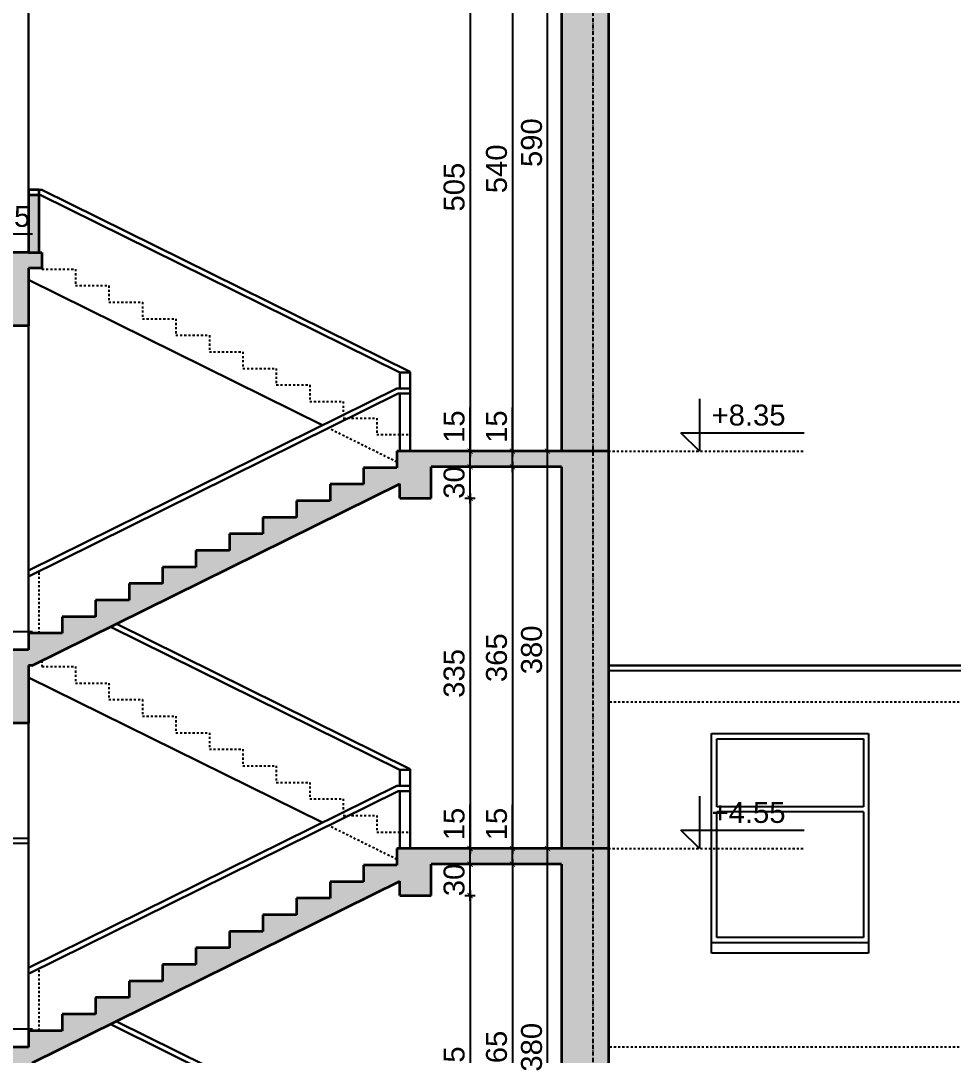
# Model space of a CAD drawing. Header units: inches. Extents: x -72385 to 39588, y -6525 to 66685.
# Drawn here: x 32050 to 32941, y 23883 to 24873 of the extents above; entities that cross this region are included whole.
import ezdxf

# ---------------------------------------------------------------- set-up
doc = ezdxf.new("R2010")
doc.units = ezdxf.units.IN
doc.header["$MEASUREMENT"] = 0
doc.linetypes.add('DashDot', pattern=[0.6, 0.4, -0.1, 0, -0.1])
doc.linetypes.add('Hidden', pattern=[0.4, 0.2, -0.2])
for name, color, linetype, lineweight in [('Надписи коти вътрешни', 252, 'Continuous', 25), ('Надписи нива', 252, 'Continuous', 25), ('Оси', 252, 'DashDot', 25), ('Фасади Разрези дебело', 7, 'Continuous', 35), ('Фасади Разрези пунктир', 253, 'Hidden', 25), ('Фасади Разрези средно', 252, 'Continuous', 30), ('Фасади Разрези тънко', 253, 'Continuous', 25), ('Щрих стени', 254, 'Continuous', 25)]:
    doc.layers.add(name, color=color, linetype=linetype, lineweight=lineweight)
doc.styles.add('Arial Regular', font='arial.ttf')
doc.styles.get("Standard").update_dxf_attribs({"font": 'arial.ttf'})
doc.dimstyles.new('Annotative', dxfattribs={"dimscale": 0, "dimtxt": 20, "dimasz": 5, "dimexe": 5, "dimexo": 5, "dimgap": 5, "dimtad": 1, "dimdec": 0, "dimzin": 0, "dimdsep": 46, "dimtxsty": 'Standard', "dimblk": 'ARCHTICK', "dimcen": 5, "dimdle": 5, "dimadec": 0, "dimazin": 0, "dimtfac": 1, "dimtdec": 0, "dimtofl": 0, "dimtmove": 0, "dimatfit": 3, "dimldrblk": 'ARCHTICK', "dimfxl": 5, "dimfxlon": 1, "dimtolj": 1, "dimtzin": 0, "dimarcsym": 1})

# ---------------------------------------------------------------- blocks, each defined once
blk = doc.blocks.new('_ArchTick')
at = {"color": 0, "linetype": 'ByBlock', "const_width": 0.15}
blk.add_lwpolyline([(-0.5, -0.5), (0.5, 0.5)], dxfattribs=at)
blk = doc.blocks.new('*D5104')
at = {"layer": 'Defpoints', "color": 0, "ltscale": 10, "transparency": 16777216}
for p in [(32442.14, 24035.92), (32457.47, 23700.92), (32479.4, 23700.92)]:
    blk.add_point(p, dxfattribs=at)
at = {"layer": 'Надписи коти вътрешни', "color": 0, "lineweight": -2, "ltscale": 10, "transparency": 16777216}
for p, q in [((32474.4, 24035.92), (32484.4, 24035.92)), ((32479.4, 24040.92), (32479.4, 23695.92)), ((32474.4, 23700.92), (32484.4, 23700.92))]:
    blk.add_line(p, q, dxfattribs=at)
at = {"layer": 'Надписи коти вътрешни', "color": 0, "lineweight": -2, "ltscale": 10, "transparency": 16777216, "xscale": 5, "yscale": 5, "zscale": 5}
for p, rotation in [((32479.4, 24035.92), 90), ((32479.4, 23700.92), 270)]:
    blk.add_blockref('_ArchTick', p, dxfattribs=dict(at, rotation=rotation))
at = {"layer": 'Надписи коти вътрешни', "color": 0, "ltscale": 10, "transparency": 16777216, "insert": (32464.19, 23868.42), "char_height": 20, "attachment_point": 5, "rotation": 90}
blk.add_mtext('\\A1;335', dxfattribs=at)
blk = doc.blocks.new('*D4692')
at = {"layer": 'Defpoints', "color": 0, "ltscale": 10, "transparency": 16777216}
for p in [(32442.14, 24065.92), (32479.4, 24065.92), (32442.14, 24035.92)]:
    blk.add_point(p, dxfattribs=at)
at = {"layer": 'Надписи коти вътрешни', "color": 0, "lineweight": -2, "ltscale": 10, "transparency": 16777216}
for p, q in [((32479.4, 24030.92), (32479.4, 24070.92)), ((32474.4, 24065.92), (32484.4, 24065.92)), ((32474.4, 24035.92), (32484.4, 24035.92))]:
    blk.add_line(p, q, dxfattribs=at)
at = {"layer": 'Надписи коти вътрешни', "color": 0, "lineweight": -2, "ltscale": 10, "transparency": 16777216, "xscale": 5, "yscale": 5, "zscale": 5}
for p, rotation in [((32479.4, 24065.92), 90), ((32479.4, 24035.92), 270)]:
    blk.add_blockref('_ArchTick', p, dxfattribs=dict(at, rotation=rotation))
at = {"layer": 'Надписи коти вътрешни', "color": 0, "ltscale": 10, "transparency": 16777216, "insert": (32464.19, 24050.92), "char_height": 20, "attachment_point": 5, "rotation": 90}
blk.add_mtext('\\A1;30', dxfattribs=at)
blk = doc.blocks.new('*D4693')
at = {"layer": 'Defpoints', "color": 0, "ltscale": 10, "transparency": 16777216}
for p in [(32442.14, 24080.92), (32479.4, 24080.92), (32442.14, 24065.92)]:
    blk.add_point(p, dxfattribs=at)
at = {"layer": 'Надписи коти вътрешни', "color": 0, "lineweight": -2, "ltscale": 10, "transparency": 16777216}
for p, q in [((32479.4, 24080.92), (32479.4, 24122.84)), ((32474.4, 24080.92), (32484.4, 24080.92)), ((32479.4, 24060.92), (32479.4, 24080.92)), ((32474.4, 24065.92), (32484.4, 24065.92))]:
    blk.add_line(p, q, dxfattribs=at)
at = {"layer": 'Надписи коти вътрешни', "color": 0, "lineweight": -2, "ltscale": 10, "transparency": 16777216, "xscale": 5, "yscale": 5, "zscale": 5}
for p, rotation in [((32479.4, 24080.92), 90), ((32479.4, 24065.92), 270)]:
    blk.add_blockref('_ArchTick', p, dxfattribs=dict(at, rotation=rotation))
at = {"layer": 'Надписи коти вътрешни', "color": 0, "ltscale": 10, "transparency": 16777216, "insert": (32464.19, 24104.38), "char_height": 20, "attachment_point": 5, "rotation": 90}
blk.add_mtext('\\A1;15', dxfattribs=at)
blk = doc.blocks.new('*D5102')
at = {"layer": 'Defpoints', "color": 0, "ltscale": 10, "transparency": 16777216}
for p in [(32442.14, 24415.92), (32457.47, 24080.92), (32479.4, 24080.92)]:
    blk.add_point(p, dxfattribs=at)
at = {"layer": 'Надписи коти вътрешни', "color": 0, "lineweight": -2, "ltscale": 10, "transparency": 16777216}
for p, q in [((32479.4, 24420.92), (32479.4, 24075.92)), ((32474.4, 24415.92), (32484.4, 24415.92)), ((32474.4, 24080.92), (32484.4, 24080.92))]:
    blk.add_line(p, q, dxfattribs=at)
at = {"layer": 'Надписи коти вътрешни', "color": 0, "lineweight": -2, "ltscale": 10, "transparency": 16777216, "xscale": 5, "yscale": 5, "zscale": 5}
for p, rotation in [((32479.4, 24415.92), 90), ((32479.4, 24080.92), 270)]:
    blk.add_blockref('_ArchTick', p, dxfattribs=dict(at, rotation=rotation))
at = {"layer": 'Надписи коти вътрешни', "color": 0, "ltscale": 10, "transparency": 16777216, "insert": (32464.19, 24248.42), "char_height": 20, "attachment_point": 5, "rotation": 90}
blk.add_mtext('\\A1;335', dxfattribs=at)
blk = doc.blocks.new('*D5101')
at = {"layer": 'Defpoints', "color": 0, "ltscale": 10, "transparency": 16777216}
for p in [(32442.14, 24445.92), (32479.4, 24445.92), (32442.14, 24415.92)]:
    blk.add_point(p, dxfattribs=at)
at = {"layer": 'Надписи коти вътрешни', "color": 0, "lineweight": -2, "ltscale": 10, "transparency": 16777216}
for p, q in [((32479.4, 24410.92), (32479.4, 24450.92)), ((32474.4, 24445.92), (32484.4, 24445.92)), ((32474.4, 24415.92), (32484.4, 24415.92))]:
    blk.add_line(p, q, dxfattribs=at)
at = {"layer": 'Надписи коти вътрешни', "color": 0, "lineweight": -2, "ltscale": 10, "transparency": 16777216, "xscale": 5, "yscale": 5, "zscale": 5}
for p, rotation in [((32479.4, 24445.92), 90), ((32479.4, 24415.92), 270)]:
    blk.add_blockref('_ArchTick', p, dxfattribs=dict(at, rotation=rotation))
at = {"layer": 'Надписи коти вътрешни', "color": 0, "ltscale": 10, "transparency": 16777216, "insert": (32464.19, 24430.92), "char_height": 20, "attachment_point": 5, "rotation": 90}
blk.add_mtext('\\A1;30', dxfattribs=at)
blk = doc.blocks.new('*D5100')
at = {"layer": 'Defpoints', "color": 0, "ltscale": 10, "transparency": 16777216}
for p in [(32442.14, 24460.92), (32479.4, 24460.92), (32442.14, 24445.92)]:
    blk.add_point(p, dxfattribs=at)
at = {"layer": 'Надписи коти вътрешни', "color": 0, "lineweight": -2, "ltscale": 10, "transparency": 16777216}
for p, q in [((32479.4, 24460.92), (32479.4, 24502.84)), ((32474.4, 24460.92), (32484.4, 24460.92)), ((32479.4, 24440.92), (32479.4, 24460.92)), ((32474.4, 24445.92), (32484.4, 24445.92))]:
    blk.add_line(p, q, dxfattribs=at)
at = {"layer": 'Надписи коти вътрешни', "color": 0, "lineweight": -2, "ltscale": 10, "transparency": 16777216, "xscale": 5, "yscale": 5, "zscale": 5}
for p, rotation in [((32479.4, 24460.92), 90), ((32479.4, 24445.92), 270)]:
    blk.add_blockref('_ArchTick', p, dxfattribs=dict(at, rotation=rotation))
at = {"layer": 'Надписи коти вътрешни', "color": 0, "ltscale": 10, "transparency": 16777216, "insert": (32464.19, 24484.38), "char_height": 20, "attachment_point": 5, "rotation": 90}
blk.add_mtext('\\A1;15', dxfattribs=at)
blk = doc.blocks.new('*D5099')
at = {"layer": 'Defpoints', "color": 0, "ltscale": 10, "transparency": 16777216}
for p in [(32137.38, 24965.92), (32457.47, 24460.92), (32479.4, 24460.92)]:
    blk.add_point(p, dxfattribs=at)
at = {"layer": 'Надписи коти вътрешни', "color": 0, "lineweight": -2, "ltscale": 10, "transparency": 16777216}
for p, q in [((32474.4, 24965.92), (32484.4, 24965.92)), ((32479.4, 24970.92), (32479.4, 24455.92)), ((32474.4, 24460.92), (32484.4, 24460.92))]:
    blk.add_line(p, q, dxfattribs=at)
at = {"layer": 'Надписи коти вътрешни', "color": 0, "lineweight": -2, "ltscale": 10, "transparency": 16777216, "xscale": 5, "yscale": 5, "zscale": 5}
for p, rotation in [((32479.4, 24965.92), 90), ((32479.4, 24460.92), 270)]:
    blk.add_blockref('_ArchTick', p, dxfattribs=dict(at, rotation=rotation))
at = {"layer": 'Надписи коти вътрешни', "color": 0, "ltscale": 10, "transparency": 16777216, "insert": (32464.19, 24713.42), "char_height": 20, "attachment_point": 5, "rotation": 90}
blk.add_mtext('\\A1;505', dxfattribs=at)
blk = doc.blocks.new('*D5096')
at = {"layer": 'Defpoints', "color": 0, "ltscale": 10, "transparency": 16777216}
for p in [(32566.65, 25000.92), (32519.93, 24460.92), (32566.65, 24460.92)]:
    blk.add_point(p, dxfattribs=at)
at = {"layer": 'Надписи коти вътрешни', "color": 0, "lineweight": -2, "ltscale": 10, "transparency": 16777216}
for p, q in [((32524.93, 25000.92), (32514.93, 25000.92)), ((32519.93, 25005.92), (32519.93, 24455.92)), ((32524.93, 24460.92), (32514.93, 24460.92))]:
    blk.add_line(p, q, dxfattribs=at)
at = {"layer": 'Надписи коти вътрешни', "color": 0, "lineweight": -2, "ltscale": 10, "transparency": 16777216, "xscale": 5, "yscale": 5, "zscale": 5}
for p, rotation in [((32519.93, 25000.92), 90), ((32519.93, 24460.92), 270)]:
    blk.add_blockref('_ArchTick', p, dxfattribs=dict(at, rotation=rotation))
at = {"layer": 'Надписи коти вътрешни', "color": 0, "ltscale": 10, "transparency": 16777216, "insert": (32504.72, 24730.92), "char_height": 20, "attachment_point": 5, "rotation": 90}
blk.add_mtext('\\A1;540', dxfattribs=at)
blk = doc.blocks.new('*D4694')
at = {"layer": 'Defpoints', "color": 0, "ltscale": 10, "transparency": 16777216}
for p in [(32519.93, 24460.92), (32566.65, 24460.92), (32566.65, 24445.92)]:
    blk.add_point(p, dxfattribs=at)
at = {"layer": 'Надписи коти вътрешни', "color": 0, "lineweight": -2, "ltscale": 10, "transparency": 16777216}
for p, q in [((32519.93, 24460.92), (32519.93, 24502.84)), ((32524.93, 24460.92), (32514.93, 24460.92)), ((32519.93, 24440.92), (32519.93, 24460.92)), ((32524.93, 24445.92), (32514.93, 24445.92))]:
    blk.add_line(p, q, dxfattribs=at)
at = {"layer": 'Надписи коти вътрешни', "color": 0, "lineweight": -2, "ltscale": 10, "transparency": 16777216, "xscale": 5, "yscale": 5, "zscale": 5}
for p, rotation in [((32519.93, 24460.92), 90), ((32519.93, 24445.92), 270)]:
    blk.add_blockref('_ArchTick', p, dxfattribs=dict(at, rotation=rotation))
at = {"layer": 'Надписи коти вътрешни', "color": 0, "ltscale": 10, "transparency": 16777216, "insert": (32504.72, 24484.38), "char_height": 20, "attachment_point": 5, "rotation": 90}
blk.add_mtext('\\A1;15', dxfattribs=at)
blk = doc.blocks.new('*D4695')
at = {"layer": 'Defpoints', "color": 0, "ltscale": 10, "transparency": 16777216}
for p in [(32566.65, 24445.92), (32519.93, 24080.92), (32566.65, 24080.92)]:
    blk.add_point(p, dxfattribs=at)
at = {"layer": 'Надписи коти вътрешни', "color": 0, "lineweight": -2, "ltscale": 10, "transparency": 16777216}
for p, q in [((32519.93, 24450.92), (32519.93, 24075.92)), ((32524.93, 24445.92), (32514.93, 24445.92)), ((32524.93, 24080.92), (32514.93, 24080.92))]:
    blk.add_line(p, q, dxfattribs=at)
at = {"layer": 'Надписи коти вътрешни', "color": 0, "lineweight": -2, "ltscale": 10, "transparency": 16777216, "xscale": 5, "yscale": 5, "zscale": 5}
for p, rotation in [((32519.93, 24445.92), 90), ((32519.93, 24080.92), 270)]:
    blk.add_blockref('_ArchTick', p, dxfattribs=dict(at, rotation=rotation))
at = {"layer": 'Надписи коти вътрешни', "color": 0, "ltscale": 10, "transparency": 16777216, "insert": (32504.72, 24263.42), "char_height": 20, "attachment_point": 5, "rotation": 90}
blk.add_mtext('\\A1;365', dxfattribs=at)
blk = doc.blocks.new('*D4696')
at = {"layer": 'Defpoints', "color": 0, "ltscale": 10, "transparency": 16777216}
for p in [(32566.65, 24080.92), (32519.93, 24065.92), (32566.65, 24065.92)]:
    blk.add_point(p, dxfattribs=at)
at = {"layer": 'Надписи коти вътрешни', "color": 0, "lineweight": -2, "ltscale": 10, "transparency": 16777216}
for p, q in [((32519.93, 24080.92), (32519.93, 24122.84)), ((32524.93, 24080.92), (32514.93, 24080.92)), ((32519.93, 24065.92), (32519.93, 24085.92)), ((32524.93, 24065.92), (32514.93, 24065.92))]:
    blk.add_line(p, q, dxfattribs=at)
at = {"layer": 'Надписи коти вътрешни', "color": 0, "lineweight": -2, "ltscale": 10, "transparency": 16777216, "xscale": 5, "yscale": 5, "zscale": 5}
for p, rotation in [((32519.93, 24080.92), 90), ((32519.93, 24065.92), 270)]:
    blk.add_blockref('_ArchTick', p, dxfattribs=dict(at, rotation=rotation))
at = {"layer": 'Надписи коти вътрешни', "color": 0, "ltscale": 10, "transparency": 16777216, "insert": (32504.72, 24104.38), "char_height": 20, "attachment_point": 5, "rotation": 90}
blk.add_mtext('\\A1;15', dxfattribs=at)
blk = doc.blocks.new('*D5095')
at = {"layer": 'Defpoints', "color": 0, "ltscale": 10, "transparency": 16777216}
for p in [(32566.65, 24065.92), (32519.93, 23700.92), (32566.65, 23700.92)]:
    blk.add_point(p, dxfattribs=at)
at = {"layer": 'Надписи коти вътрешни', "color": 0, "lineweight": -2, "ltscale": 10, "transparency": 16777216}
for p, q in [((32519.93, 24070.92), (32519.93, 23695.92)), ((32524.93, 24065.92), (32514.93, 24065.92)), ((32524.93, 23700.92), (32514.93, 23700.92))]:
    blk.add_line(p, q, dxfattribs=at)
at = {"layer": 'Надписи коти вътрешни', "color": 0, "lineweight": -2, "ltscale": 10, "transparency": 16777216, "xscale": 5, "yscale": 5, "zscale": 5}
for p, rotation in [((32519.93, 24065.92), 90), ((32519.93, 23700.92), 270)]:
    blk.add_blockref('_ArchTick', p, dxfattribs=dict(at, rotation=rotation))
at = {"layer": 'Надписи коти вътрешни', "color": 0, "ltscale": 10, "transparency": 16777216, "insert": (32504.72, 23883.42), "char_height": 20, "attachment_point": 5, "rotation": 90}
blk.add_mtext('\\A1;365', dxfattribs=at)
blk = doc.blocks.new('*D4698')
at = {"layer": 'Defpoints', "color": 0, "ltscale": 10, "transparency": 16777216}
for p in [(32553.44, 24080.92), (32566.65, 24080.92), (32566.65, 23700.92)]:
    blk.add_point(p, dxfattribs=at)
at = {"layer": 'Надписи коти вътрешни', "color": 0, "lineweight": -2, "ltscale": 10, "transparency": 16777216}
for p, q in [((32558.44, 24080.92), (32548.44, 24080.92)), ((32553.44, 23695.92), (32553.44, 24085.92)), ((32558.44, 23700.92), (32548.44, 23700.92))]:
    blk.add_line(p, q, dxfattribs=at)
at = {"layer": 'Надписи коти вътрешни', "color": 0, "lineweight": -2, "ltscale": 10, "transparency": 16777216, "xscale": 5, "yscale": 5, "zscale": 5}
for p, rotation in [((32553.44, 24080.92), 90), ((32553.44, 23700.92), 270)]:
    blk.add_blockref('_ArchTick', p, dxfattribs=dict(at, rotation=rotation))
at = {"layer": 'Надписи коти вътрешни', "color": 0, "ltscale": 10, "transparency": 16777216, "insert": (32538.22, 23890.92), "char_height": 20, "attachment_point": 5, "rotation": 90}
blk.add_mtext('\\A1;380', dxfattribs=at)
blk = doc.blocks.new('*D4699')
at = {"layer": 'Defpoints', "color": 0, "ltscale": 10, "transparency": 16777216}
for p in [(32553.44, 24460.92), (32566.65, 24460.92), (32566.65, 24080.92)]:
    blk.add_point(p, dxfattribs=at)
at = {"layer": 'Надписи коти вътрешни', "color": 0, "lineweight": -2, "ltscale": 10, "transparency": 16777216}
for p, q in [((32558.44, 24460.92), (32548.44, 24460.92)), ((32553.44, 24075.92), (32553.44, 24465.92)), ((32558.44, 24080.92), (32548.44, 24080.92))]:
    blk.add_line(p, q, dxfattribs=at)
at = {"layer": 'Надписи коти вътрешни', "color": 0, "lineweight": -2, "ltscale": 10, "transparency": 16777216, "xscale": 5, "yscale": 5, "zscale": 5}
for p, rotation in [((32553.44, 24460.92), 90), ((32553.44, 24080.92), 270)]:
    blk.add_blockref('_ArchTick', p, dxfattribs=dict(at, rotation=rotation))
at = {"layer": 'Надписи коти вътрешни', "color": 0, "ltscale": 10, "transparency": 16777216, "insert": (32538.22, 24270.92), "char_height": 20, "attachment_point": 5, "rotation": 90}
blk.add_mtext('\\A1;380', dxfattribs=at)
blk = doc.blocks.new('*D5089')
at = {"layer": 'Defpoints', "color": 0, "ltscale": 10, "transparency": 16777216}
for p in [(32553.44, 25050.92), (32566.65, 25050.92), (32566.65, 24460.92)]:
    blk.add_point(p, dxfattribs=at)
at = {"layer": 'Надписи коти вътрешни', "color": 0, "lineweight": -2, "ltscale": 10, "transparency": 16777216}
for p, q in [((32558.44, 25050.92), (32548.44, 25050.92)), ((32553.44, 24455.92), (32553.44, 25055.92)), ((32558.44, 24460.92), (32548.44, 24460.92))]:
    blk.add_line(p, q, dxfattribs=at)
at = {"layer": 'Надписи коти вътрешни', "color": 0, "lineweight": -2, "ltscale": 10, "transparency": 16777216, "xscale": 5, "yscale": 5, "zscale": 5}
for p, rotation in [((32553.44, 25050.92), 90), ((32553.44, 24460.92), 270)]:
    blk.add_blockref('_ArchTick', p, dxfattribs=dict(at, rotation=rotation))
at = {"layer": 'Надписи коти вътрешни', "color": 0, "ltscale": 10, "transparency": 16777216, "insert": (32538.23, 24755.92), "char_height": 20, "attachment_point": 5, "rotation": 90}
blk.add_mtext('\\A1;590', dxfattribs=at)

msp = doc.modelspace()

# ---------------------------------------------------------------- hatches: boundary and pattern name
at = {"layer": 'Щрих стени', "ltscale": 10}
h = msp.add_hatch(color=256, dxfattribs=at)
h.dxf.hatch_style = 1
h.paths.add_polyline_path([(32611.65, 25105.92), (32616.65, 25105.92), (32616.65, 25110.92), (32579.65, 25110.92), (32579.65, 25105.92), (32581.65, 25105.92), (32581.65, 25020.92), (31650.35, 25020.92), (31650.35, 25105.92), (31652.35, 25105.92), (31652.35, 25110.92), (31615.17, 25110.92), (31615.17, 25105.92), (31620.17, 25105.92), (31620.17, 24650.92), (31660.35, 24650.92), (31660.35, 25000.92), (32107.38, 25000.92), (32107.38, 24965.92), (32137.38, 24965.92), (32137.38, 25000.92), (32566.65, 25000.92), (32566.65, 24460.92), (32611.65, 24460.92)])
h = msp.add_hatch(color=256, dxfattribs=at)
h.dxf.hatch_style = 1
h.paths.add_polyline_path([(32067.38, 24705.88), (32057.38, 24705.88), (32057.38, 24650.88), (32067.38, 24650.88)])
h.paths.add_polyline_path([(32057.38, 24635.92), (32070.17, 24635.92), (32070.17, 24650.88), (32057.38, 24650.88), (32057.38, 24650.92), (31620.17, 24650.92), (31620.17, 24270.92), (31660.35, 24270.92), (31660.35, 24635.92), (32027.38, 24635.92), (32027.38, 24580.92), (32057.38, 24580.92)])
h = msp.add_hatch(color=256, dxfattribs=at)
h.dxf.hatch_style = 1
h.paths.add_polyline_path([(32442.14, 24445.92), (32566.65, 24445.92), (32566.65, 24080.92), (32611.65, 24080.92), (32611.65, 24460.92), (32409.38, 24460.92), (32409.38, 24445.05), (32377.38, 24445.05), (32377.38, 24429.22), (32345.59, 24429.22), (32345.59, 24413.39), (32313.38, 24413.39), (32313.38, 24397.56), (32281.38, 24397.56), (32281.38, 24381.73), (32249.38, 24381.73), (32249.38, 24365.9), (32217.38, 24365.9), (32217.38, 24350.07), (32185.38, 24350.07), (32185.38, 24334.24), (32153.38, 24334.24), (32153.38, 24318.41), (32121.38, 24318.41), (32121.38, 24302.58), (32089.38, 24302.58), (32089.38, 24286.75), (32057.38, 24286.75), (32057.38, 24270.92), (31620.17, 24270.92), (31620.17, 23890.92), (31660.35, 23890.92), (31660.35, 24200.92), (32057.38, 24200.92), (32057.38, 24255.92), (32060.89, 24255.92), (32412.14, 24429.68), (32412.14, 24415.92), (32442.14, 24415.92)])
h.paths.add_polyline_path([(32027.38, 24255.92), (32027.38, 24215.92), (31660.35, 24215.92), (31660.35, 24255.92)], flags=16)
h = msp.add_hatch(color=256, dxfattribs=at)
h.dxf.hatch_style = 1
h.paths.add_polyline_path([(32057.38, 23875.92), (32060.89, 23875.92), (32412.14, 24049.68), (32412.14, 24035.92), (32442.14, 24035.92), (32442.14, 24065.92), (32566.65, 24065.92), (32566.65, 23700.92), (32611.65, 23700.92), (32611.65, 24080.92), (32409.38, 24080.92), (32409.38, 24065.05), (32377.38, 24065.05), (32377.38, 24049.22), (32345.59, 24049.22), (32345.59, 24033.39), (32313.38, 24033.39), (32313.38, 24017.56), (32281.38, 24017.56), (32281.38, 24001.73), (32249.38, 24001.73), (32249.38, 23985.9), (32217.38, 23985.9), (32217.38, 23970.07), (32185.38, 23970.07), (32185.38, 23954.24), (32153.38, 23954.24), (32153.38, 23938.41), (32121.38, 23938.41), (32121.38, 23922.58), (32089.38, 23922.58), (32089.38, 23906.75), (32057.38, 23906.75), (32057.38, 23890.92), (31620.17, 23890.92), (31620.17, 23510.92), (31660.35, 23510.92), (31660.35, 23820.92), (32057.38, 23820.92)])
h.paths.add_polyline_path([(32027.38, 23835.92), (31660.35, 23835.92), (31660.35, 23875.92), (32027.38, 23875.92)], flags=16)

# ---------------------------------------------------------------- linework, layer by layer
at = {"layer": 'Надписи нива', "ltscale": 10}
for p, q in [((31943.41, 24668.6), (32061.09, 24668.6)), ((32698.58, 24510.92), (32698.58, 24460.92)), ((32680.9, 24478.6), (32798.58, 24478.6)), ((32698.58, 24460.92), (32680.9, 24478.6)), ((31943.41, 24288.6), (32061.09, 24288.6)), ((32698.58, 24130.92), (32698.58, 24080.92)), ((32680.9, 24098.6), (32798.58, 24098.6)), ((32698.58, 24080.92), (32680.9, 24098.6)), ((31943.41, 23908.6), (32061.09, 23908.6))]:
    msp.add_line(p, q, dxfattribs=at)
at = {"layer": 'Надписи нива', "linetype": 'Hidden', "ltscale": 10}
for p, q in [((32611.65, 24460.92), (32798.58, 24460.92)), ((32611.65, 24080.92), (32798.58, 24080.92))]:
    msp.add_line(p, q, dxfattribs=at)
at = {"layer": 'Оси', "ltscale": 10}
msp.add_line((32596.65, 25350.92), (32596.65, 23040.92), dxfattribs=at)
at = {"layer": 'Фасади Разрези дебело', "ltscale": 10}
for p, q in [((32611.65, 25105.92), (32611.65, 23170.92)), ((32566.65, 25000.92), (32566.65, 24460.92)), ((32067.38, 24710.88), (32057.38, 24710.88)), ((32057.38, 24710.88), (32057.38, 24650.92)), ((32067.38, 24705.88), (32057.38, 24705.88)), ((32067.38, 24650.92), (32067.38, 24710.88)), ((32057.38, 24650.92), (32057.38, 24650.88)), ((32070.17, 24650.88), (32070.17, 24635.92)), ((32057.38, 24635.92), (32057.38, 24580.92)), ((32409.38, 24460.92), (32409.38, 24445.05)), ((32377.38, 24445.05), (32377.38, 24429.22)), ((32442.14, 24415.92), (32442.14, 24445.92)), ((32566.65, 24445.92), (32566.65, 24080.92)), ((32060.89, 24255.92), (32412.14, 24429.68)), ((32345.59, 24429.22), (32345.59, 24413.39)), ((32412.14, 24415.92), (32412.14, 24429.68)), ((32313.38, 24413.39), (32313.38, 24397.56)), ((32412.14, 24415.92), (32442.14, 24415.92)), ((32281.38, 24397.56), (32281.38, 24381.73)), ((32249.38, 24381.73), (32249.38, 24365.9)), ((32217.38, 24365.9), (32217.38, 24350.07)), ((32185.38, 24350.07), (32185.38, 24334.24)), ((32153.38, 24334.24), (32153.38, 24318.41)), ((32121.38, 24318.41), (32121.38, 24302.58)), ((32089.38, 24302.58), (32089.38, 24286.75)), ((32057.38, 24286.75), (32057.38, 24270.92)), ((32057.38, 24255.92), (32057.38, 24200.92)), ((32409.38, 24080.92), (32409.38, 24065.05)), ((32377.38, 24065.05), (32377.38, 24049.22)), ((32442.14, 24035.92), (32442.14, 24065.92)), ((32566.65, 24065.92), (32566.65, 23700.92)), ((32060.89, 23875.92), (32412.14, 24049.68)), ((32345.59, 24049.22), (32345.59, 24033.39)), ((32412.14, 24035.92), (32412.14, 24049.68)), ((32313.38, 24033.39), (32313.38, 24017.56)), ((32412.14, 24035.92), (32442.14, 24035.92)), ((32281.38, 24017.56), (32281.38, 24001.73)), ((32249.38, 24001.73), (32249.38, 23985.9)), ((32217.38, 23985.9), (32217.38, 23970.07)), ((32185.38, 23970.07), (32185.38, 23954.24)), ((32153.38, 23954.24), (32153.38, 23938.41)), ((32121.38, 23938.41), (32121.38, 23922.58)), ((32089.38, 23922.58), (32089.38, 23906.75)), ((32057.38, 23906.75), (32057.38, 23890.92))]:
    msp.add_line(p, q, dxfattribs=at)
at = {"layer": 'Фасади Разрези дебело', "ltscale": 10, "extrusion": (1.22465e-16, 1, -2.22045e-16)}
for p, q in [((32057.38, 24650.92), (31620.17, 24650.92)), ((32070.17, 24635.92), (32057.38, 24635.92)), ((32057.38, 24580.92), (32027.38, 24580.92)), ((32611.65, 24460.92), (32409.38, 24460.92)), ((32409.38, 24445.05), (32377.38, 24445.05)), ((32566.65, 24445.92), (32442.14, 24445.92)), ((32377.38, 24429.22), (32345.59, 24429.22)), ((32345.59, 24413.39), (32313.38, 24413.39)), ((32313.38, 24397.56), (32281.38, 24397.56)), ((32281.38, 24381.73), (32249.38, 24381.73)), ((32249.38, 24365.9), (32217.38, 24365.9)), ((32217.38, 24350.07), (32185.38, 24350.07)), ((32185.38, 24334.24), (32153.38, 24334.24)), ((32153.38, 24318.41), (32121.38, 24318.41)), ((32121.38, 24302.58), (32089.38, 24302.58)), ((32089.38, 24286.75), (32057.38, 24286.75)), ((32057.38, 24270.92), (31620.17, 24270.92)), ((32060.89, 24255.92), (32057.38, 24255.92)), ((32057.38, 24200.92), (31660.35, 24200.92)), ((32611.65, 24080.92), (32409.38, 24080.92)), ((32409.38, 24065.05), (32377.38, 24065.05)), ((32566.65, 24065.92), (32442.14, 24065.92)), ((32377.38, 24049.22), (32345.59, 24049.22)), ((32345.59, 24033.39), (32313.38, 24033.39)), ((32313.38, 24017.56), (32281.38, 24017.56)), ((32281.38, 24001.73), (32249.38, 24001.73)), ((32249.38, 23985.9), (32217.38, 23985.9)), ((32217.38, 23970.07), (32185.38, 23970.07)), ((32185.38, 23954.24), (32153.38, 23954.24)), ((32153.38, 23938.41), (32121.38, 23938.41)), ((32121.38, 23922.58), (32089.38, 23922.58)), ((32089.38, 23906.75), (32057.38, 23906.75)), ((32057.38, 23890.92), (31620.17, 23890.92))]:
    msp.add_line(p, q, dxfattribs=at)
at = {"layer": 'Фасади Разрези дебело', "ltscale": 10, "extrusion": (-1.22465e-16, 1, -2.22045e-16)}
msp.add_line((32057.38, 24650.88), (32070.17, 24650.88), dxfattribs=at)
at = {"layer": 'Фасади Разрези пунктир', "ltscale": 10}
for p, q in [((32070.17, 24635.92), (32070.17, 24635.05)), ((32102.17, 24635.05), (32102.17, 24619.22)), ((32133.97, 24619.22), (32133.97, 24603.39)), ((32166.17, 24603.39), (32166.17, 24587.56)), ((32198.17, 24587.56), (32198.17, 24571.73)), ((32230.17, 24571.73), (32230.17, 24555.9)), ((32262.17, 24555.9), (32262.17, 24540.07)), ((32294.17, 24540.07), (32294.17, 24524.24)), ((32326.17, 24524.24), (32326.17, 24508.41)), ((32358.17, 24508.41), (32358.17, 24492.58)), ((32390.17, 24492.58), (32390.17, 24476.75)), ((32409.38, 24450.52), (32343.87, 24482.93)), ((32067.38, 24286.75), (32067.38, 24346.12)), ((32070.17, 24260.52), (32070.17, 24255.05)), ((32102.17, 24255.05), (32102.17, 24239.22)), ((32133.97, 24239.22), (32133.97, 24223.39)), ((32166.17, 24223.39), (32166.17, 24207.56)), ((32198.17, 24207.56), (32198.17, 24191.73)), ((32230.17, 24191.73), (32230.17, 24175.9)), ((32262.17, 24175.9), (32262.17, 24160.07)), ((32294.17, 24160.07), (32294.17, 24144.24)), ((32326.17, 24144.24), (32326.17, 24128.41)), ((32358.17, 24128.41), (32358.17, 24112.58)), ((32390.17, 24112.58), (32390.17, 24096.75)), ((32409.38, 24070.52), (32343.87, 24102.93)), ((32067.38, 23906.75), (32067.38, 23966.12))]:
    msp.add_line(p, q, dxfattribs=at)
at = {"layer": 'Фасади Разрези пунктир', "ltscale": 10, "extrusion": (-1.22465e-16, 1, -2.22045e-16)}
for p, q in [((32070.17, 24635.05), (32102.17, 24635.05)), ((32102.17, 24619.22), (32133.97, 24619.22)), ((32133.97, 24603.39), (32166.17, 24603.39)), ((32166.17, 24587.56), (32198.17, 24587.56)), ((32198.17, 24571.73), (32230.17, 24571.73)), ((32230.17, 24555.9), (32262.17, 24555.9)), ((32262.17, 24540.07), (32294.17, 24540.07)), ((32294.17, 24524.24), (32326.17, 24524.24)), ((32326.17, 24508.41), (32358.17, 24508.41)), ((32358.17, 24492.58), (32390.17, 24492.58)), ((32390.17, 24476.75), (32422.17, 24476.75)), ((32070.17, 24255.05), (32102.17, 24255.05)), ((32102.17, 24239.22), (32133.97, 24239.22)), ((32133.97, 24223.39), (32166.17, 24223.39)), ((32166.17, 24207.56), (32198.17, 24207.56)), ((32198.17, 24191.73), (32230.17, 24191.73)), ((32230.17, 24175.9), (32262.17, 24175.9)), ((32262.17, 24160.07), (32294.17, 24160.07)), ((32294.17, 24144.24), (32326.17, 24144.24)), ((32326.17, 24128.41), (32358.17, 24128.41)), ((32358.17, 24112.58), (32390.17, 24112.58)), ((32390.17, 24096.75), (32422.17, 24096.75))]:
    msp.add_line(p, q, dxfattribs=at)
at = {"layer": 'Фасади Разрези пунктир', "ltscale": 10, "extrusion": (1.22465e-16, 1, -2.22045e-16)}
for p, q in [((33906.91, 24220.92), (32611.65, 24220.92)), ((33906.91, 23890.92), (32611.65, 23890.92))]:
    msp.add_line(p, q, dxfattribs=at)
at = {"layer": 'Фасади Разрези средно', "ltscale": 10}
for p, q in [((32057.38, 24710.88), (32057.38, 25000.92)), ((32069, 24705.88), (32412.17, 24536.12)), ((32070.17, 24710.88), (32422.17, 24536.75)), ((32338.23, 24485.72), (32057.38, 24624.65)), ((32057.38, 24286.75), (32057.38, 24580.92)), ((32412.17, 24520.92), (32412.17, 24536.12)), ((32412.17, 24536.12), (32422.17, 24536.12)), ((32422.17, 24460.92), (32422.17, 24536.75)), ((32057.38, 24346.75), (32409.38, 24520.92)), ((32409.38, 24520.92), (32422.17, 24520.92)), ((32057.38, 24341.18), (32410.55, 24515.92)), ((32410.55, 24515.92), (32422.17, 24515.92)), ((32412.17, 24460.92), (32412.17, 24515.92)), ((32135.66, 24292.91), (32412.17, 24156.12)), ((32141.3, 24295.7), (32422.17, 24156.75)), ((32338.23, 24105.72), (32057.38, 24244.65)), ((32057.38, 23906.75), (32057.38, 24200.92)), ((32412.17, 24140.92), (32412.17, 24156.12)), ((32412.17, 24156.12), (32422.17, 24156.12)), ((32422.17, 24080.92), (32422.17, 24156.75)), ((32057.38, 23966.75), (32409.38, 24140.92)), ((32409.38, 24140.92), (32422.17, 24140.92)), ((32057.38, 23961.18), (32410.55, 24135.92)), ((32410.55, 24135.92), (32422.17, 24135.92)), ((32412.17, 24080.92), (32412.17, 24135.92)), ((32135.66, 23912.91), (32412.17, 23776.12)), ((32141.3, 23915.7), (32422.17, 23776.75))]:
    msp.add_line(p, q, dxfattribs=at)
at = {"layer": 'Фасади Разрези средно', "ltscale": 10, "extrusion": (-1.22465e-16, 1, -2.22045e-16)}
for p, q in [((32067.38, 24710.88), (32070.17, 24710.88)), ((32067.38, 24705.88), (32069, 24705.88))]:
    msp.add_line(p, q, dxfattribs=at)
at = {"layer": 'Фасади Разрези средно', "ltscale": 10, "extrusion": (1.22465e-16, 1, -2.22045e-16)}
msp.add_line((33906.91, 24255.92), (32611.65, 24255.92), dxfattribs=at)
at = {"layer": 'Фасади Разрези тънко', "ltscale": 10, "extrusion": (1.22465e-16, 1, -2.22045e-16)}
msp.add_line((33891.91, 24250.92), (32611.65, 24250.92), dxfattribs=at)
at = {"layer": 'Фасади Разрези тънко', "ltscale": 10}
for p, q in [((32710.31, 24190.92), (32860.31, 24190.92)), ((32710.31, 23990.92), (32710.31, 24190.92)), ((32860.31, 24190.92), (32860.31, 23990.92)), ((32715.31, 24185.92), (32855.31, 24185.92)), ((32715.31, 24120.92), (32715.31, 24185.92)), ((32855.31, 24185.92), (32855.31, 24120.92)), ((32855.31, 24120.92), (32715.31, 24120.92)), ((32855.31, 24115.92), (32715.31, 24115.92)), ((32715.31, 23995.92), (32715.31, 24115.92)), ((32855.31, 24115.92), (32855.31, 23995.92)), ((31984.33, 24090.92), (32057.38, 24090.92)), ((31989.33, 24085.92), (32057.38, 24085.92)), ((32855.31, 23995.92), (32715.31, 23995.92)), ((32860.31, 23990.92), (32710.31, 23990.92)), ((32710.31, 23980.92), (32710.31, 23990.92)), ((32860.31, 23990.92), (32860.31, 23980.92)), ((32860.31, 23980.92), (32710.31, 23980.92))]:
    msp.add_line(p, q, dxfattribs=at)

# ---------------------------------------------------------------- texts
at = {"layer": 'Надписи нива', "ltscale": 10, "char_height": 20, "width": 180.4891, "attachment_point": 1, "style": 'Arial Regular'}
for s, insert in [('+10.25', (31972.77, 24695.45)), ('+8.35', (32710.25, 24505.45)), ('+4.55', (32710.25, 24125.45))]:
    msp.add_mtext(s, dxfattribs=dict(at, insert=insert))

# ---------------------------------------------------------------- dimensions: what is measured, and where the dimension line sits
at = {"layer": 'Надписи коти вътрешни', "ltscale": 10}
for base, p1, p2, picture, middle in [((32553.44, 25050.92), (32566.65, 24460.92), (32566.65, 25050.92), '*D5089', (32538.23, 24755.92)), ((32519.93, 24460.92), (32566.65, 25000.92), (32566.65, 24460.92), '*D5096', (32504.72, 24730.92)), ((32479.4, 24460.92), (32137.38, 24965.92), (32457.47, 24460.92), '*D5099', (32464.19, 24713.42)), ((32479.4, 24460.92), (32442.14, 24445.92), (32442.14, 24460.92), '*D5100', (32464.19, 24484.38)), ((32519.93, 24460.92), (32566.65, 24445.92), (32566.65, 24460.92), '*D4694', (32504.72, 24484.38)), ((32553.44, 24460.92), (32566.65, 24080.92), (32566.65, 24460.92), '*D4699', (32538.22, 24270.92)), ((32519.93, 24080.92), (32566.65, 24445.92), (32566.65, 24080.92), '*D4695', (32504.72, 24263.42)), ((32479.4, 24080.92), (32442.14, 24415.92), (32457.47, 24080.92), '*D5102', (32464.19, 24248.42)), ((32479.4, 24080.92), (32442.14, 24065.92), (32442.14, 24080.92), '*D4693', (32464.19, 24104.38)), ((32553.44, 24080.92), (32566.65, 23700.92), (32566.65, 24080.92), '*D4698', (32538.22, 23890.92)), ((32519.93, 23700.92), (32566.65, 24065.92), (32566.65, 23700.92), '*D5095', (32504.72, 23883.42)), ((32479.4, 23700.92), (32442.14, 24035.92), (32457.47, 23700.92), '*D5104', (32464.19, 23868.42))]:
    dim = msp.add_linear_dim(base=base, p1=p1, p2=p2, angle=90, dimstyle='Annotative', override={"dimscale": 0, "dimtix": 0, "dimtofl": 0, "dimtmove": 0, "dimatfit": 3}, dxfattribs=at)
    dim.commit()
    dim.dimension.update_dxf_attribs({"geometry": picture, "text_midpoint": middle})
for base, p1, p2, picture, middle in [((32479.4, 24445.92), (32442.14, 24415.92), (32442.14, 24445.92), '*D5101', (32479.4, 24430.92)), ((32519.93, 24065.92), (32566.65, 24080.92), (32566.65, 24065.92), '*D4696', (32519.93, 24104.38)), ((32479.4, 24065.92), (32442.14, 24035.92), (32442.14, 24065.92), '*D4692', (32479.4, 24050.92))]:
    dim = msp.add_linear_dim(base=base, p1=p1, p2=p2, angle=90, dimstyle='Annotative', override={"dimscale": 0, "dimtix": 0, "dimtofl": 0, "dimtmove": 0, "dimatfit": 3}, dxfattribs=at)
    dim.commit()
    dim.dimension.update_dxf_attribs({"geometry": picture, "text_midpoint": middle, "dimtype": 128})

doc.saveas('drawing.dxf')
